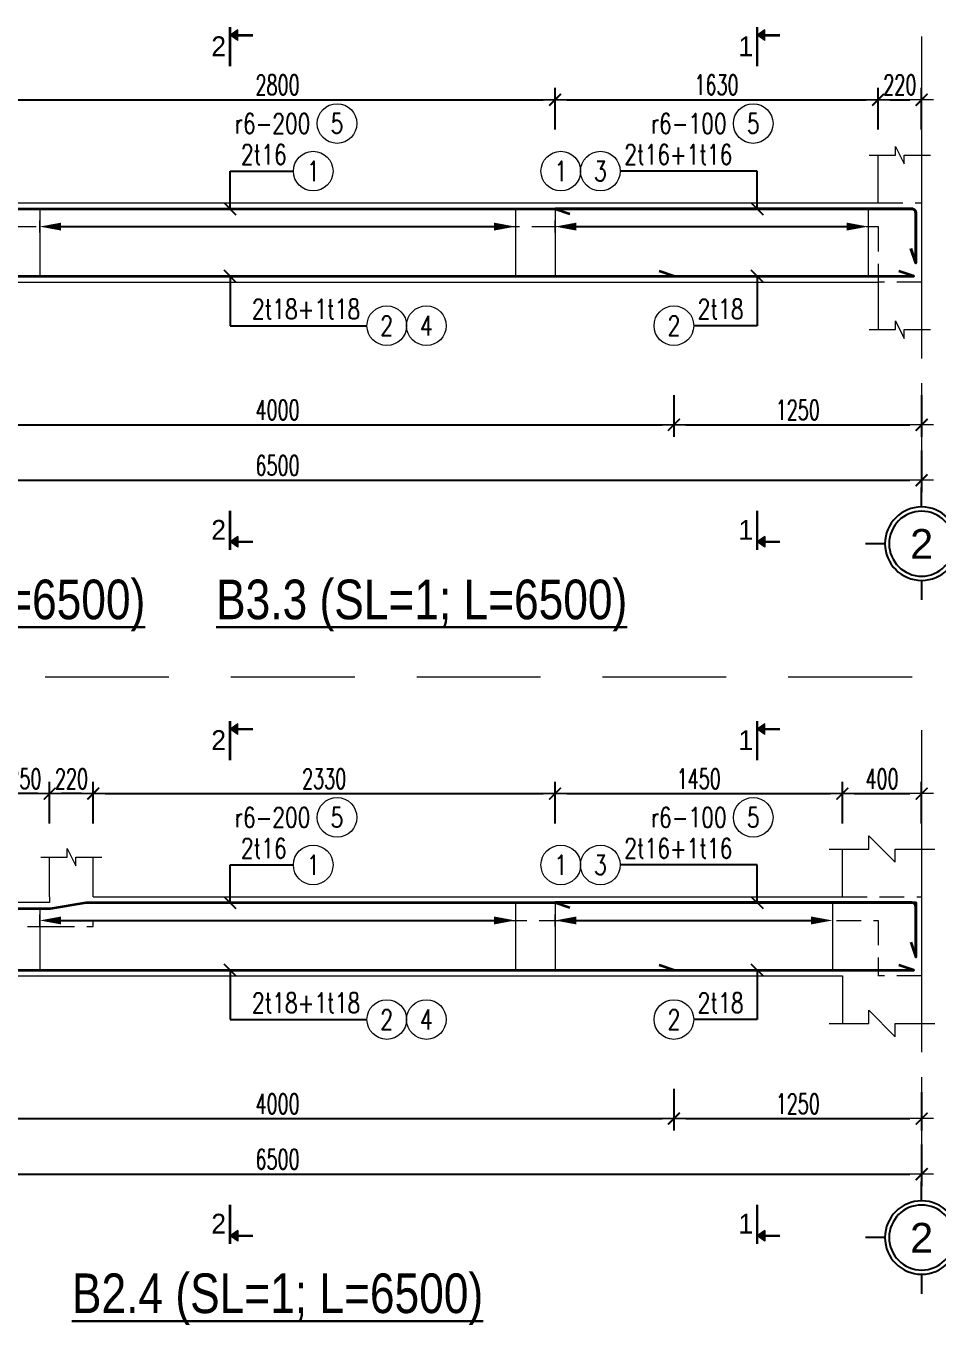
# Model space of a CAD drawing. Header units: millimetres. Extents: x -529861 to -223882, y -171969 to 61504.
# Drawn here: x -469129 to -464527, y -96545 to -89990 of the extents above; entities that cross this region are included whole.
import ezdxf
from ezdxf.enums import TextEntityAlignment as Align

# ---------------------------------------------------------------- set-up
doc = ezdxf.new("R2010")
doc.units = ezdxf.units.MM
doc.header["$LTSCALE"] = 5000
doc.linetypes.add('CENTER', pattern=[2, 1.25, -0.25, 0.25, -0.25])
doc.linetypes.add('HIDDEN', pattern=[0.375, 0.25, -0.125])
doc.layers.get('Defpoints').update_dxf_attribs({"color": 143})
for name, color, linetype, lineweight in [('dim', 8, 'Continuous', 18), ('kata_dim', 8, 'Continuous', 15), ('kata_grid', 8, 'CENTER', 5), ('kata_net khuat', 9, 'HIDDEN', 5), ('kata_net manh', 8, 'Continuous', 5), ('kata_net thay', 4, 'Continuous', 20), ('kata_text', 7, 'Continuous', 30), ('kata_thep chu', 1, 'Continuous', 35), ('kata_thep dai', 220, 'Continuous', 20)]:
    doc.layers.add(name, color=color, linetype=linetype, lineweight=lineweight)
doc.layers.add('text', color=255, linetype='Continuous')
doc.styles.add('AVANH', font='')
doc.styles.add('General text 1', font='')
doc.styles.add('kata_text', font='arial.ttf', dxfattribs={"width": 0.8})
doc.styles.add('vnsimpli', font='vnsimli.shx', dxfattribs={"width": 0.65})
doc.styles.get('AVANH').set_extended_font_data('.VnArialH')
doc.styles.get('General text 1').set_extended_font_data('.VnAvantH')
doc.dimstyles.new('kata_dim_40', dxfattribs={"dimscale": 40, "dimtxt": 2.5, "dimasz": 1.5, "dimexe": 1.5, "dimexo": 2.5, "dimtad": 1, "dimdec": 0, "dimzin": 0, "dimdsep": 46, "dimtxsty": 'vnsimpli', "dimblk": 'kata_block_ArchTick', "dimcen": 0.09, "dimdle": 1.2, "dimclrd": 8, "dimclre": 8, "dimclrt": 3, "dimadec": 0, "dimazin": 0, "dimtfac": 1, "dimtdec": 0, "dimtix": 1, "dimtofl": 0, "dimtmove": 0, "dimatfit": 3, "dimfxl": 3.75, "dimfxlon": 1, "dimtolj": 1, "dimtzin": 0, "dimarcsym": 0})
doc.dimstyles.new('kata_rai_thep', dxfattribs={"dimtxt": 2, "dimasz": 1, "dimexe": 0, "dimexo": 0, "dimtad": 1, "dimdec": 0, "dimzin": 12, "dimdsep": 46, "dimtxsty": 'kata_text', "dimblk": 'kata_block_RUNTIC', "dimcen": 0, "dimse1": 1, "dimse2": 1, "dimclrd": 6, "dimclre": 6, "dimclrt": 7, "dimadec": 0, "dimazin": 3, "dimtfac": 1, "dimtdec": 0, "dimtmove": 2, "dimatfit": 3, "dimldrblk": 'kata_block_LEADERTIC', "dimfxl": 1, "dimtolj": 1, "dimtzin": 0, "dimlwd": -1, "dimlwe": -1, "dimarcsym": 0})

# ---------------------------------------------------------------- blocks, each defined once
blk = doc.blocks.new('kata_block_TD')
at = {"color": 6, "linetype": 'ByBlock', "lineweight": -2, "style": 'kata_text', "width": 0.8}
blk.add_attdef('SECTDET2', text='', height=5, dxfattribs=at).set_placement((0, 7.97), align=Align.CENTER)
at = {"color": 0, "linetype": 'ByBlock', "lineweight": -2, "style": 'kata_text', "width": 0.8}
blk.add_attdef('SECTDET1', text='', height=5, dxfattribs=at).set_placement((0, 1.47), align=Align.CENTER)
blk = doc.blocks.new('kata_block_ArchTick')
at = {"color": 8}
blk.add_line((1, 0), (-1, 0), dxfattribs=at)
at = {"color": 8, "const_width": 0.15}
blk.add_lwpolyline([(-0.5, -0.5), (0.5, 0.5)], dxfattribs=at)
blk = doc.blocks.new('*D115')
at = {"layer": 'Defpoints', "color": 0, "linetype": 'ByBlock', "ltscale": 1500, "transparency": 16777216}
for p in [(-464609.5, -90362.8), (-464829.5, -90882.8), (-464609.5, -90882.8)]:
    blk.add_point(p, dxfattribs=at)
at = {"layer": 'kata_dim', "color": 8, "linetype": 'ByBlock', "lineweight": -2, "ltscale": 1500, "transparency": 16777216}
for p, q in [((-464829.5, -90512.8), (-464829.5, -90302.8)), ((-464609.5, -90512.8), (-464609.5, -90302.8)), ((-464769.5, -90362.8), (-464669.5, -90362.8))]:
    blk.add_line(p, q, dxfattribs=at)
at = {"layer": 'kata_dim', "color": 8, "linetype": 'ByBlock', "lineweight": -2, "ltscale": 1500, "transparency": 16777216, "xscale": 60, "yscale": 60, "zscale": 60, "rotation": 180}
blk.add_blockref('kata_block_ArchTick', (-464829.5, -90362.8), dxfattribs=at)
at = {"layer": 'kata_dim', "color": 8, "linetype": 'ByBlock', "lineweight": -2, "ltscale": 1500, "transparency": 16777216, "xscale": 60, "yscale": 60, "zscale": 60}
blk.add_blockref('kata_block_ArchTick', (-464609.5, -90362.8), dxfattribs=at)
at = {"layer": 'kata_dim', "color": 3, "linetype": 'ByBlock', "ltscale": 1500, "transparency": 16777216, "insert": (-464719.5, -90287.8), "char_height": 100, "attachment_point": 5, "style": 'vnsimpli'}
blk.add_mtext('\\A1;220', dxfattribs=at)
blk = doc.blocks.new('*D117')
at = {"layer": 'Defpoints', "color": 0, "linetype": 'ByBlock', "ltscale": 1500, "transparency": 16777216}
for p in [(-466459.5, -90362.8), (-469259.5, -90882.8), (-466459.5, -90882.8)]:
    blk.add_point(p, dxfattribs=at)
at = {"layer": 'kata_dim', "color": 8, "linetype": 'ByBlock', "lineweight": -2, "ltscale": 1500, "transparency": 16777216}
for p, q in [((-469259.5, -90512.8), (-469259.5, -90302.8)), ((-466459.5, -90512.8), (-466459.5, -90302.8)), ((-469199.5, -90362.8), (-466519.5, -90362.8))]:
    blk.add_line(p, q, dxfattribs=at)
at = {"layer": 'kata_dim', "color": 8, "linetype": 'ByBlock', "lineweight": -2, "ltscale": 1500, "transparency": 16777216, "xscale": 60, "yscale": 60, "zscale": 60, "rotation": 180}
blk.add_blockref('kata_block_ArchTick', (-469259.5, -90362.8), dxfattribs=at)
at = {"layer": 'kata_dim', "color": 8, "linetype": 'ByBlock', "lineweight": -2, "ltscale": 1500, "transparency": 16777216, "xscale": 60, "yscale": 60, "zscale": 60}
blk.add_blockref('kata_block_ArchTick', (-466459.5, -90362.8), dxfattribs=at)
at = {"layer": 'kata_dim', "color": 3, "linetype": 'ByBlock', "ltscale": 1500, "transparency": 16777216, "insert": (-467859.5, -90287.8), "char_height": 100, "attachment_point": 5, "style": 'vnsimpli'}
blk.add_mtext('\\A1;2800', dxfattribs=at)
blk = doc.blocks.new('*D118')
at = {"layer": 'Defpoints', "color": 0, "linetype": 'ByBlock', "ltscale": 1500, "transparency": 16777216}
for p in [(-464829.5, -90362.8), (-466459.5, -90882.8), (-464829.5, -90882.8)]:
    blk.add_point(p, dxfattribs=at)
at = {"layer": 'kata_dim', "color": 8, "linetype": 'ByBlock', "lineweight": -2, "ltscale": 1500, "transparency": 16777216}
for p, q in [((-466459.5, -90512.8), (-466459.5, -90302.8)), ((-464829.5, -90512.8), (-464829.5, -90302.8)), ((-466399.5, -90362.8), (-464889.5, -90362.8))]:
    blk.add_line(p, q, dxfattribs=at)
at = {"layer": 'kata_dim', "color": 8, "linetype": 'ByBlock', "lineweight": -2, "ltscale": 1500, "transparency": 16777216, "xscale": 60, "yscale": 60, "zscale": 60, "rotation": 180}
blk.add_blockref('kata_block_ArchTick', (-466459.5, -90362.8), dxfattribs=at)
at = {"layer": 'kata_dim', "color": 8, "linetype": 'ByBlock', "lineweight": -2, "ltscale": 1500, "transparency": 16777216, "xscale": 60, "yscale": 60, "zscale": 60}
blk.add_blockref('kata_block_ArchTick', (-464829.5, -90362.8), dxfattribs=at)
at = {"layer": 'kata_dim', "color": 3, "linetype": 'ByBlock', "ltscale": 1500, "transparency": 16777216, "insert": (-465644.5, -90287.8), "char_height": 100, "attachment_point": 5, "style": 'vnsimpli'}
blk.add_mtext('\\A1;1630', dxfattribs=at)
blk = doc.blocks.new('*D120')
at = {"layer": 'Defpoints', "color": 0, "linetype": 'ByBlock', "ltscale": 1500, "transparency": 16777216}
for p in [(-471109.5, -91282.8), (-464609.5, -91282.8), (-464609.5, -92282.8)]:
    blk.add_point(p, dxfattribs=at)
at = {"layer": 'kata_dim', "color": 8, "linetype": 'ByBlock', "lineweight": -2, "ltscale": 1500, "transparency": 16777216}
for p, q in [((-471109.5, -92132.8), (-471109.5, -92342.8)), ((-464609.5, -92132.8), (-464609.5, -92342.8)), ((-471049.5, -92282.8), (-464669.5, -92282.8))]:
    blk.add_line(p, q, dxfattribs=at)
at = {"layer": 'kata_dim', "color": 8, "linetype": 'ByBlock', "lineweight": -2, "ltscale": 1500, "transparency": 16777216, "xscale": 60, "yscale": 60, "zscale": 60, "rotation": 180}
blk.add_blockref('kata_block_ArchTick', (-471109.5, -92282.8), dxfattribs=at)
at = {"layer": 'kata_dim', "color": 8, "linetype": 'ByBlock', "lineweight": -2, "ltscale": 1500, "transparency": 16777216, "xscale": 60, "yscale": 60, "zscale": 60}
blk.add_blockref('kata_block_ArchTick', (-464609.5, -92282.8), dxfattribs=at)
at = {"layer": 'kata_dim', "color": 3, "linetype": 'ByBlock', "ltscale": 1500, "transparency": 16777216, "insert": (-467859.5, -92207.8), "char_height": 100, "attachment_point": 5, "style": 'vnsimpli'}
blk.add_mtext('\\A1;6500', dxfattribs=at)
blk = doc.blocks.new('*D122')
at = {"layer": 'Defpoints', "color": 0, "linetype": 'ByBlock', "ltscale": 1500, "transparency": 16777216}
for p in [(-469859.5, -91282.8), (-465859.5, -91282.8), (-465859.5, -92002.8)]:
    blk.add_point(p, dxfattribs=at)
at = {"layer": 'kata_dim', "color": 8, "linetype": 'ByBlock', "lineweight": -2, "ltscale": 1500, "transparency": 16777216}
for p, q in [((-469859.5, -91852.8), (-469859.5, -92062.8)), ((-465859.5, -91852.8), (-465859.5, -92062.8)), ((-469799.5, -92002.8), (-465919.5, -92002.8))]:
    blk.add_line(p, q, dxfattribs=at)
at = {"layer": 'kata_dim', "color": 8, "linetype": 'ByBlock', "lineweight": -2, "ltscale": 1500, "transparency": 16777216, "xscale": 60, "yscale": 60, "zscale": 60, "rotation": 180}
blk.add_blockref('kata_block_ArchTick', (-469859.5, -92002.8), dxfattribs=at)
at = {"layer": 'kata_dim', "color": 8, "linetype": 'ByBlock', "lineweight": -2, "ltscale": 1500, "transparency": 16777216, "xscale": 60, "yscale": 60, "zscale": 60}
blk.add_blockref('kata_block_ArchTick', (-465859.5, -92002.8), dxfattribs=at)
at = {"layer": 'kata_dim', "color": 3, "linetype": 'ByBlock', "ltscale": 1500, "transparency": 16777216, "insert": (-467859.5, -91927.8), "char_height": 100, "attachment_point": 5, "style": 'vnsimpli'}
blk.add_mtext('\\A1;4000', dxfattribs=at)
blk = doc.blocks.new('*D123')
at = {"layer": 'Defpoints', "color": 0, "linetype": 'ByBlock', "ltscale": 1500, "transparency": 16777216}
for p in [(-465859.5, -91282.8), (-464609.5, -91673), (-464609.5, -92002.8)]:
    blk.add_point(p, dxfattribs=at)
at = {"layer": 'kata_dim', "color": 8, "linetype": 'ByBlock', "lineweight": -2, "ltscale": 1500, "transparency": 16777216}
for p, q in [((-465859.5, -91852.8), (-465859.5, -92062.8)), ((-464609.5, -91852.8), (-464609.5, -92062.8)), ((-465799.5, -92002.8), (-464669.5, -92002.8))]:
    blk.add_line(p, q, dxfattribs=at)
at = {"layer": 'kata_dim', "color": 8, "linetype": 'ByBlock', "lineweight": -2, "ltscale": 1500, "transparency": 16777216, "xscale": 60, "yscale": 60, "zscale": 60, "rotation": 180}
blk.add_blockref('kata_block_ArchTick', (-465859.5, -92002.8), dxfattribs=at)
at = {"layer": 'kata_dim', "color": 8, "linetype": 'ByBlock', "lineweight": -2, "ltscale": 1500, "transparency": 16777216, "xscale": 60, "yscale": 60, "zscale": 60}
blk.add_blockref('kata_block_ArchTick', (-464609.5, -92002.8), dxfattribs=at)
at = {"layer": 'kata_dim', "color": 3, "linetype": 'ByBlock', "ltscale": 1500, "transparency": 16777216, "insert": (-465234.5, -91927.8), "char_height": 100, "attachment_point": 5, "style": 'vnsimpli'}
blk.add_mtext('\\A1;1250', dxfattribs=at)
blk = doc.blocks.new('kata_block_GRID')
at = {"layer": 'dim', "color": 250, "linetype": 'Continuous', "lineweight": -3}
for p, q in [((0, 4.62), (0, 7.08)), ((-4.63, 0), (-7.09, 0)), ((4.63, 0), (7.09, 0)), ((0, -4.63), (0, -7.09))]:
    blk.add_line(p, q, dxfattribs=at)
at = {"layer": 'dim', "color": 250, "linetype": 'Continuous', "lineweight": -3, "extrusion": (0, 0, -1)}
blk.add_ellipse((0, 0), major_axis=(-4.63, 0), ratio=1, start_param=3.141414, end_param=9.424599, dxfattribs=at)
at = {"layer": 'dim', "color": 9, "linetype": 'Continuous', "lineweight": -3, "extrusion": (0, 0, -1)}
blk.add_ellipse((0, 0), major_axis=(-4.1, 0), ratio=1, start_param=3.140844, end_param=9.424029, dxfattribs=at)
at = {"layer": 'text', "color": 33, "style": 'AVANH'}
blk.add_attdef('GRID', text='', height=3.75, dxfattribs=at).set_placement((0, 0), align=Align.MIDDLE)
blk = doc.blocks.new('kata_block_RUNTIC')
at = {"layer": 'kata_dim', "color": 6}
blk.add_line((0, 0.75), (0, -0.75), dxfattribs=at)
blk.add_lwpolyline([(0, 0, 0, 1, 0), (-2.7, 0, 1, 1, 0)], format="xyseb", dxfattribs=at)
blk = doc.blocks.new('*D125')
at = {"layer": 'Defpoints', "color": 6, "linetype": 'ByBlock', "ltscale": 1500, "transparency": 16777216}
blk.add_line((-469019.5, -91002.8), (-466699.5, -91002.8), dxfattribs=at)
at = {"layer": 'Defpoints', "color": 0, "linetype": 'ByBlock', "ltscale": 1500, "transparency": 16777216}
for p in [(-469059.5, -91002.8), (-466659.5, -91002.8), (-466659.5, -91002.8)]:
    blk.add_point(p, dxfattribs=at)
at = {"layer": 'Defpoints', "color": 6, "linetype": 'ByBlock', "ltscale": 1500, "transparency": 16777216, "xscale": 40, "yscale": 40, "zscale": 40, "rotation": 180}
blk.add_blockref('kata_block_RUNTIC', (-469059.5, -91002.8), dxfattribs=at)
at = {"layer": 'Defpoints', "color": 6, "linetype": 'ByBlock', "ltscale": 1500, "transparency": 16777216, "xscale": 40, "yscale": 40, "zscale": 40}
blk.add_blockref('kata_block_RUNTIC', (-466659.5, -91002.8), dxfattribs=at)
blk = doc.blocks.new('kata_block_LEADERTIC')
at = {"layer": 'kata_dim', "color": 6}
blk.add_lwpolyline([(0, 0, 0, 1, 0), (-2.7, 0, 1, 1, 0)], format="xyseb", dxfattribs=at)
blk = doc.blocks.new('*D126')
at = {"layer": 'Defpoints', "color": 6, "linetype": 'ByBlock', "ltscale": 1500, "transparency": 16777216}
blk.add_line((-466419.5, -91002.8), (-464919.5, -91002.8), dxfattribs=at)
at = {"layer": 'Defpoints', "color": 0, "linetype": 'ByBlock', "ltscale": 1500, "transparency": 16777216}
for p in [(-466459.5, -91002.8), (-464879.5, -91002.8), (-464879.5, -91002.8)]:
    blk.add_point(p, dxfattribs=at)
at = {"layer": 'Defpoints', "color": 6, "linetype": 'ByBlock', "ltscale": 1500, "transparency": 16777216, "xscale": 40, "yscale": 40, "zscale": 40, "rotation": 180}
blk.add_blockref('kata_block_RUNTIC', (-466459.5, -91002.8), dxfattribs=at)
at = {"layer": 'Defpoints', "color": 6, "linetype": 'ByBlock', "ltscale": 1500, "transparency": 16777216, "xscale": 40, "yscale": 40, "zscale": 40}
blk.add_blockref('kata_block_RUNTIC', (-464879.5, -91002.8), dxfattribs=at)
blk = doc.blocks.new('*U54')
blk.add_circle((2.5, 0), 2.5)
at = {"layer": 'kata_text', "color": 3, "style": 'vnsimpli', "width": 0.75}
blk.add_attdef('DK2', text='', height=2.5, dxfattribs=at).set_placement((-0.85, 0.85), align=Align.RIGHT)
at = {"layer": 'kata_text', "color": 7, "style": 'vnsimpli', "width": 0.75}
blk.add_attdef('SH3', text='', height=2.5, dxfattribs=at).set_placement((2.5, 0), align=Align.MIDDLE)
blk = doc.blocks.new('*U84')
for centre in [(2.5, 0), (7.5, 0)]:
    blk.add_circle(centre, 2.5)
at = {"layer": 'kata_text', "color": 3, "style": 'vnsimpli', "width": 0.75}
blk.add_attdef('DK2', text='', height=2.5, dxfattribs=at).set_placement((-0.85, 0.85), align=Align.RIGHT)
at = {"layer": 'kata_text', "color": 7, "style": 'vnsimpli', "width": 0.75}
for tag, p in [('SH3', (2.5, 0)), ('SH4', (7.5, 0))]:
    blk.add_attdef(tag, text='', height=2.5, dxfattribs=at).set_placement(p, align=Align.MIDDLE)
blk = doc.blocks.new('*U87')
blk.add_circle((2.5, 0), 2.5)
at = {"layer": 'kata_text', "color": 3, "style": 'vnsimpli', "width": 0.75}
blk.add_attdef('DKKC2', text='', height=2.5, dxfattribs=at).set_placement((-0.85, -1.25), align=Align.RIGHT)
at = {"layer": 'kata_text', "color": 7, "style": 'vnsimpli', "width": 0.75}
blk.add_attdef('SH3', text='', height=2.5, dxfattribs=at).set_placement((2.5, 0), align=Align.MIDDLE)
blk = doc.blocks.new('kata_block_SECBAL')
blk.add_hatch(color=2).paths.add_polyline_path([(0.99, 3.81), (0, 3.13), (0.99, 2.46)])
at = {"color": 2}
for p, q in [((0.99, 3.81), (0, 3.13)), ((0.99, 2.46), (0.99, 3.81)), ((0.99, 2.46), (0, 3.13))]:
    blk.add_line(p, q, dxfattribs=at)
at = {"color": 2, "const_width": 0.3}
for points in [[(0, -0.8), (0, 4.16)], [(0.99, 3.13), (2.89, 3.13)]]:
    blk.add_lwpolyline(points, dxfattribs=at)
at = {"color": 2, "linetype": 'ByBlock', "lineweight": -2, "style": 'General text 1'}
blk.add_attdef('DETAIL', text='', height=2.5, dxfattribs=at).set_placement((-0.5, 1.75), align=Align.MIDDLE_RIGHT)
blk = doc.blocks.new('*U88')
blk.add_hatch(color=2).paths.add_polyline_path([(0.99, -0.45), (0, 0.22), (0.99, 0.9)])
at = {"color": 2}
for p, q in [((0.99, 0.9), (0, 0.22)), ((0.99, -0.45), (0, 0.22)), ((0.99, 0.9), (0.99, -0.45))]:
    blk.add_line(p, q, dxfattribs=at)
at = {"color": 2, "const_width": 0.3}
for points in [[(0, 4.16), (0, -0.8)], [(0.99, 0.22), (2.89, 0.22)]]:
    blk.add_lwpolyline(points, dxfattribs=at)
at = {"color": 2, "linetype": 'ByBlock', "lineweight": -2, "style": 'General text 1'}
blk.add_attdef('DETAIL', text='', height=2.5, dxfattribs=at).set_placement((-0.5, 1.75), align=Align.MIDDLE_RIGHT)
blk = doc.blocks.new('*U66')
for centre in [(-7.5, 0), (-2.5, 0)]:
    blk.add_circle(centre, 2.5)
at = {"layer": 'kata_text', "color": 3, "style": 'vnsimpli', "width": 0.75}
blk.add_attdef('DK1', (0.5, 0.85), '', height=2.5, dxfattribs=at)
at = {"layer": 'kata_text', "color": 7, "style": 'vnsimpli', "width": 0.75}
for tag, p in [('SH1', (-7.5, 0)), ('SH2', (-2.5, 0))]:
    blk.add_attdef(tag, text='', height=2.5, dxfattribs=at).set_placement(p, align=Align.MIDDLE)
blk = doc.blocks.new('*U68')
blk.add_circle((-2.5, 0), 2.5)
at = {"layer": 'kata_text', "color": 3, "style": 'vnsimpli', "width": 0.75}
blk.add_attdef('DK1', (0.5, 0.85), '', height=2.5, dxfattribs=at)
at = {"layer": 'kata_text', "color": 7, "style": 'vnsimpli', "width": 0.75}
blk.add_attdef('SH2', text='', height=2.5, dxfattribs=at).set_placement((-2.5, 0), align=Align.MIDDLE)
blk = doc.blocks.new('*D132')
at = {"layer": 'Defpoints', "color": 0, "linetype": 'ByBlock', "ltscale": 1500, "transparency": 16777216}
for p in [(-464609.5, -93863.9), (-465009.5, -94383.9), (-464609.5, -94383.9)]:
    blk.add_point(p, dxfattribs=at)
at = {"layer": 'kata_dim', "color": 8, "linetype": 'ByBlock', "lineweight": -2, "ltscale": 1500, "transparency": 16777216}
for p, q in [((-465009.5, -94013.9), (-465009.5, -93803.9)), ((-464949.5, -93863.9), (-464669.5, -93863.9)), ((-464609.5, -94013.9), (-464609.5, -93803.9))]:
    blk.add_line(p, q, dxfattribs=at)
at = {"layer": 'kata_dim', "color": 8, "linetype": 'ByBlock', "lineweight": -2, "ltscale": 1500, "transparency": 16777216, "xscale": 60, "yscale": 60, "zscale": 60, "rotation": 180}
blk.add_blockref('kata_block_ArchTick', (-465009.5, -93863.9), dxfattribs=at)
at = {"layer": 'kata_dim', "color": 8, "linetype": 'ByBlock', "lineweight": -2, "ltscale": 1500, "transparency": 16777216, "xscale": 60, "yscale": 60, "zscale": 60}
blk.add_blockref('kata_block_ArchTick', (-464609.5, -93863.9), dxfattribs=at)
at = {"layer": 'kata_dim', "color": 3, "linetype": 'ByBlock', "ltscale": 1500, "transparency": 16777216, "insert": (-464809.5, -93788.9), "char_height": 100, "attachment_point": 5, "style": 'vnsimpli'}
blk.add_mtext('\\A1;400', dxfattribs=at)
blk = doc.blocks.new('*D138')
at = {"layer": 'Defpoints', "color": 0, "linetype": 'ByBlock', "ltscale": 1500, "transparency": 16777216}
for p in [(-466459.5, -93863.9), (-468789.5, -94184.7), (-466459.5, -94383.9)]:
    blk.add_point(p, dxfattribs=at)
at = {"layer": 'kata_dim', "color": 8, "linetype": 'ByBlock', "lineweight": -2, "ltscale": 1500, "transparency": 16777216}
for p, q in [((-468789.5, -94013.9), (-468789.5, -93803.9)), ((-468729.5, -93863.9), (-466519.5, -93863.9)), ((-466459.5, -94013.9), (-466459.5, -93803.9))]:
    blk.add_line(p, q, dxfattribs=at)
at = {"layer": 'kata_dim', "color": 8, "linetype": 'ByBlock', "lineweight": -2, "ltscale": 1500, "transparency": 16777216, "xscale": 60, "yscale": 60, "zscale": 60, "rotation": 180}
blk.add_blockref('kata_block_ArchTick', (-468789.5, -93863.9), dxfattribs=at)
at = {"layer": 'kata_dim', "color": 8, "linetype": 'ByBlock', "lineweight": -2, "ltscale": 1500, "transparency": 16777216, "xscale": 60, "yscale": 60, "zscale": 60}
blk.add_blockref('kata_block_ArchTick', (-466459.5, -93863.9), dxfattribs=at)
at = {"layer": 'kata_dim', "color": 3, "linetype": 'ByBlock', "ltscale": 1500, "transparency": 16777216, "insert": (-467624.5, -93788.9), "char_height": 100, "attachment_point": 5, "style": 'vnsimpli'}
blk.add_mtext('\\A1;2330', dxfattribs=at)
blk = doc.blocks.new('*D139')
at = {"layer": 'Defpoints', "color": 0, "linetype": 'ByBlock', "ltscale": 1500, "transparency": 16777216}
for p in [(-465009.5, -93863.9), (-466459.5, -94383.9), (-465009.5, -94383.9)]:
    blk.add_point(p, dxfattribs=at)
at = {"layer": 'kata_dim', "color": 8, "linetype": 'ByBlock', "lineweight": -2, "ltscale": 1500, "transparency": 16777216}
for p, q in [((-466459.5, -94013.9), (-466459.5, -93803.9)), ((-466399.5, -93863.9), (-465069.5, -93863.9)), ((-465009.5, -94013.9), (-465009.5, -93803.9))]:
    blk.add_line(p, q, dxfattribs=at)
at = {"layer": 'kata_dim', "color": 8, "linetype": 'ByBlock', "lineweight": -2, "ltscale": 1500, "transparency": 16777216, "xscale": 60, "yscale": 60, "zscale": 60, "rotation": 180}
blk.add_blockref('kata_block_ArchTick', (-466459.5, -93863.9), dxfattribs=at)
at = {"layer": 'kata_dim', "color": 8, "linetype": 'ByBlock', "lineweight": -2, "ltscale": 1500, "transparency": 16777216, "xscale": 60, "yscale": 60, "zscale": 60}
blk.add_blockref('kata_block_ArchTick', (-465009.5, -93863.9), dxfattribs=at)
at = {"layer": 'kata_dim', "color": 3, "linetype": 'ByBlock', "ltscale": 1500, "transparency": 16777216, "insert": (-465734.5, -93788.9), "char_height": 100, "attachment_point": 5, "style": 'vnsimpli'}
blk.add_mtext('\\A1;1450', dxfattribs=at)
blk = doc.blocks.new('*D135')
at = {"layer": 'Defpoints', "color": 0, "linetype": 'ByBlock', "ltscale": 1500, "transparency": 16777216}
for p in [(-464548.2, -94383.9), (-464548.2, -94783.9), (-464245.3, -94783.9)]:
    blk.add_point(p, dxfattribs=at)
at = {"layer": 'kata_dim', "color": 8, "linetype": 'ByBlock', "lineweight": -2, "ltscale": 1500, "transparency": 16777216}
for p, q in [((-464395.3, -94383.9), (-464185.3, -94383.9)), ((-464245.3, -94443.9), (-464245.3, -94723.9)), ((-464395.3, -94783.9), (-464185.3, -94783.9))]:
    blk.add_line(p, q, dxfattribs=at)
at = {"layer": 'kata_dim', "color": 8, "linetype": 'ByBlock', "lineweight": -2, "ltscale": 1500, "transparency": 16777216, "xscale": 60, "yscale": 60, "zscale": 60}
for p, rotation in [((-464245.3, -94383.9), 90), ((-464245.3, -94783.9), 270)]:
    blk.add_blockref('kata_block_ArchTick', p, dxfattribs=dict(at, rotation=rotation))
at = {"layer": 'kata_dim', "color": 3, "linetype": 'ByBlock', "ltscale": 1500, "transparency": 16777216, "insert": (-464320.3, -94583.9), "char_height": 100, "attachment_point": 5, "rotation": 90, "style": 'vnsimpli'}
blk.add_mtext('\\A1;400', dxfattribs=at)
blk = doc.blocks.new('*D136')
at = {"layer": 'Defpoints', "color": 0, "linetype": 'ByBlock', "ltscale": 1500, "transparency": 16777216}
for p in [(-471109.5, -94783.9), (-464609.5, -94783.9), (-464609.5, -95783.9)]:
    blk.add_point(p, dxfattribs=at)
at = {"layer": 'kata_dim', "color": 8, "linetype": 'ByBlock', "lineweight": -2, "ltscale": 1500, "transparency": 16777216}
for p, q in [((-471109.5, -95633.9), (-471109.5, -95843.9)), ((-464609.5, -95633.9), (-464609.5, -95843.9)), ((-471049.5, -95783.9), (-464669.5, -95783.9))]:
    blk.add_line(p, q, dxfattribs=at)
at = {"layer": 'kata_dim', "color": 8, "linetype": 'ByBlock', "lineweight": -2, "ltscale": 1500, "transparency": 16777216, "xscale": 60, "yscale": 60, "zscale": 60, "rotation": 180}
blk.add_blockref('kata_block_ArchTick', (-471109.5, -95783.9), dxfattribs=at)
at = {"layer": 'kata_dim', "color": 8, "linetype": 'ByBlock', "lineweight": -2, "ltscale": 1500, "transparency": 16777216, "xscale": 60, "yscale": 60, "zscale": 60}
blk.add_blockref('kata_block_ArchTick', (-464609.5, -95783.9), dxfattribs=at)
at = {"layer": 'kata_dim', "color": 3, "linetype": 'ByBlock', "ltscale": 1500, "transparency": 16777216, "insert": (-467859.5, -95708.9), "char_height": 100, "attachment_point": 5, "style": 'vnsimpli'}
blk.add_mtext('\\A1;6500', dxfattribs=at)
blk = doc.blocks.new('*D142')
at = {"layer": 'Defpoints', "color": 0, "linetype": 'ByBlock', "ltscale": 1500, "transparency": 16777216}
for p in [(-469859.5, -94783.9), (-465859.5, -94783.9), (-465859.5, -95503.9)]:
    blk.add_point(p, dxfattribs=at)
at = {"layer": 'kata_dim', "color": 8, "linetype": 'ByBlock', "lineweight": -2, "ltscale": 1500, "transparency": 16777216}
for p, q in [((-469859.5, -95353.9), (-469859.5, -95563.9)), ((-465859.5, -95353.9), (-465859.5, -95563.9)), ((-469799.5, -95503.9), (-465919.5, -95503.9))]:
    blk.add_line(p, q, dxfattribs=at)
at = {"layer": 'kata_dim', "color": 8, "linetype": 'ByBlock', "lineweight": -2, "ltscale": 1500, "transparency": 16777216, "xscale": 60, "yscale": 60, "zscale": 60, "rotation": 180}
blk.add_blockref('kata_block_ArchTick', (-469859.5, -95503.9), dxfattribs=at)
at = {"layer": 'kata_dim', "color": 8, "linetype": 'ByBlock', "lineweight": -2, "ltscale": 1500, "transparency": 16777216, "xscale": 60, "yscale": 60, "zscale": 60}
blk.add_blockref('kata_block_ArchTick', (-465859.5, -95503.9), dxfattribs=at)
at = {"layer": 'kata_dim', "color": 3, "linetype": 'ByBlock', "ltscale": 1500, "transparency": 16777216, "insert": (-467859.5, -95428.9), "char_height": 100, "attachment_point": 5, "style": 'vnsimpli'}
blk.add_mtext('\\A1;4000', dxfattribs=at)
blk = doc.blocks.new('*D143')
at = {"layer": 'Defpoints', "color": 0, "linetype": 'ByBlock', "ltscale": 1500, "transparency": 16777216}
for p in [(-465859.5, -94783.9), (-464609.5, -95269.6), (-464609.5, -95503.9)]:
    blk.add_point(p, dxfattribs=at)
at = {"layer": 'kata_dim', "color": 8, "linetype": 'ByBlock', "lineweight": -2, "ltscale": 1500, "transparency": 16777216}
for p, q in [((-465859.5, -95353.9), (-465859.5, -95563.9)), ((-464609.5, -95369.6), (-464609.5, -95563.9)), ((-465799.5, -95503.9), (-464669.5, -95503.9))]:
    blk.add_line(p, q, dxfattribs=at)
at = {"layer": 'kata_dim', "color": 8, "linetype": 'ByBlock', "lineweight": -2, "ltscale": 1500, "transparency": 16777216, "xscale": 60, "yscale": 60, "zscale": 60, "rotation": 180}
blk.add_blockref('kata_block_ArchTick', (-465859.5, -95503.9), dxfattribs=at)
at = {"layer": 'kata_dim', "color": 8, "linetype": 'ByBlock', "lineweight": -2, "ltscale": 1500, "transparency": 16777216, "xscale": 60, "yscale": 60, "zscale": 60}
blk.add_blockref('kata_block_ArchTick', (-464609.5, -95503.9), dxfattribs=at)
at = {"layer": 'kata_dim', "color": 3, "linetype": 'ByBlock', "ltscale": 1500, "transparency": 16777216, "insert": (-465234.5, -95428.9), "char_height": 100, "attachment_point": 5, "style": 'vnsimpli'}
blk.add_mtext('\\A1;1250', dxfattribs=at)
blk = doc.blocks.new('*D144')
at = {"layer": 'Defpoints', "color": 6, "linetype": 'ByBlock', "ltscale": 1500, "transparency": 16777216}
blk.add_line((-469019.5, -94503.9), (-466699.5, -94503.9), dxfattribs=at)
at = {"layer": 'Defpoints', "color": 0, "linetype": 'ByBlock', "ltscale": 1500, "transparency": 16777216}
for p in [(-469059.5, -94503.9), (-466659.5, -94503.9), (-466659.5, -94503.9)]:
    blk.add_point(p, dxfattribs=at)
at = {"layer": 'Defpoints', "color": 6, "linetype": 'ByBlock', "ltscale": 1500, "transparency": 16777216, "xscale": 40, "yscale": 40, "zscale": 40, "rotation": 180}
blk.add_blockref('kata_block_RUNTIC', (-469059.5, -94503.9), dxfattribs=at)
at = {"layer": 'Defpoints', "color": 6, "linetype": 'ByBlock', "ltscale": 1500, "transparency": 16777216, "xscale": 40, "yscale": 40, "zscale": 40}
blk.add_blockref('kata_block_RUNTIC', (-466659.5, -94503.9), dxfattribs=at)
blk = doc.blocks.new('*D145')
at = {"layer": 'Defpoints', "color": 6, "linetype": 'ByBlock', "ltscale": 1500, "transparency": 16777216}
blk.add_line((-466419.5, -94503.9), (-465099.5, -94503.9), dxfattribs=at)
at = {"layer": 'Defpoints', "color": 0, "linetype": 'ByBlock', "ltscale": 1500, "transparency": 16777216}
for p in [(-466459.5, -94503.9), (-465059.5, -94503.9), (-465059.5, -94503.9)]:
    blk.add_point(p, dxfattribs=at)
at = {"layer": 'Defpoints', "color": 6, "linetype": 'ByBlock', "ltscale": 1500, "transparency": 16777216, "xscale": 40, "yscale": 40, "zscale": 40, "rotation": 180}
blk.add_blockref('kata_block_RUNTIC', (-466459.5, -94503.9), dxfattribs=at)
at = {"layer": 'Defpoints', "color": 6, "linetype": 'ByBlock', "ltscale": 1500, "transparency": 16777216, "xscale": 40, "yscale": 40, "zscale": 40}
blk.add_blockref('kata_block_RUNTIC', (-465059.5, -94503.9), dxfattribs=at)
blk = doc.blocks.new('*D150')
at = {"layer": 'Defpoints', "color": 0, "linetype": 'ByBlock', "ltscale": 1500, "transparency": 16777216}
for p in [(-469259.5, -93863.9), (-469259.5, -94006.7), (-469009.5, -94383.9)]:
    blk.add_point(p, dxfattribs=at)
at = {"layer": 'kata_dim', "color": 8, "linetype": 'ByBlock', "lineweight": -2, "ltscale": 1500, "transparency": 16777216}
for p, q in [((-469259.5, -93906.7), (-469259.5, -93803.9)), ((-469069.5, -93863.9), (-469199.5, -93863.9)), ((-469009.5, -94013.9), (-469009.5, -93803.9))]:
    blk.add_line(p, q, dxfattribs=at)
at = {"layer": 'kata_dim', "color": 8, "linetype": 'ByBlock', "lineweight": -2, "ltscale": 1500, "transparency": 16777216, "xscale": 60, "yscale": 60, "zscale": 60, "rotation": 180}
blk.add_blockref('kata_block_ArchTick', (-469259.5, -93863.9), dxfattribs=at)
at = {"layer": 'kata_dim', "color": 8, "linetype": 'ByBlock', "lineweight": -2, "ltscale": 1500, "transparency": 16777216, "xscale": 60, "yscale": 60, "zscale": 60}
blk.add_blockref('kata_block_ArchTick', (-469009.5, -93863.9), dxfattribs=at)
at = {"layer": 'kata_dim', "color": 3, "linetype": 'ByBlock', "ltscale": 1500, "transparency": 16777216, "insert": (-469134.5, -93788.9), "char_height": 100, "attachment_point": 5, "style": 'vnsimpli'}
blk.add_mtext('\\A1;250', dxfattribs=at)
blk = doc.blocks.new('*D151')
at = {"layer": 'Defpoints', "color": 0, "linetype": 'ByBlock', "ltscale": 1500, "transparency": 16777216}
for p in [(-469009.5, -93863.9), (-469009.5, -94009.3), (-468789.5, -94184.7)]:
    blk.add_point(p, dxfattribs=at)
at = {"layer": 'kata_dim', "color": 8, "linetype": 'ByBlock', "lineweight": -2, "ltscale": 1500, "transparency": 16777216}
for p, q in [((-469009.5, -93909.3), (-469009.5, -93803.9)), ((-468849.5, -93863.9), (-468949.5, -93863.9)), ((-468789.5, -94013.9), (-468789.5, -93803.9))]:
    blk.add_line(p, q, dxfattribs=at)
at = {"layer": 'kata_dim', "color": 8, "linetype": 'ByBlock', "lineweight": -2, "ltscale": 1500, "transparency": 16777216, "xscale": 60, "yscale": 60, "zscale": 60, "rotation": 180}
blk.add_blockref('kata_block_ArchTick', (-469009.5, -93863.9), dxfattribs=at)
at = {"layer": 'kata_dim', "color": 8, "linetype": 'ByBlock', "lineweight": -2, "ltscale": 1500, "transparency": 16777216, "xscale": 60, "yscale": 60, "zscale": 60}
blk.add_blockref('kata_block_ArchTick', (-468789.5, -93863.9), dxfattribs=at)
at = {"layer": 'kata_dim', "color": 3, "linetype": 'ByBlock', "ltscale": 1500, "transparency": 16777216, "insert": (-468899.5, -93788.9), "char_height": 100, "attachment_point": 5, "style": 'vnsimpli'}
blk.add_mtext('\\A1;220', dxfattribs=at)

msp = doc.modelspace()

# ---------------------------------------------------------------- linework, layer by layer
at = {"layer": 'kata_dim', "linetype": 'ByBlock', "ltscale": 1500}
for points in [[(-464873.52, -90642.82), (-464741.52, -90642.82), (-464741.52, -90598.82), (-464697.52, -90686.82), (-464697.52, -90642.82), (-464565.52, -90642.82)], [(-464873.52, -91522.82), (-464741.52, -91522.82), (-464741.52, -91478.82), (-464697.52, -91566.82), (-464697.52, -91522.82), (-464565.52, -91522.82)], [(-465076.19, -94143.88), (-464876.19, -94143.88), (-464876.19, -94077.21), (-464742.85, -94210.55), (-464742.85, -94143.88), (-464542.85, -94143.88)], [(-469053.52, -94184.72), (-468921.52, -94184.72), (-468921.52, -94140.72), (-468877.52, -94228.72), (-468877.52, -94184.72), (-468745.52, -94184.72)], [(-465076.19, -95023.88), (-464876.19, -95023.88), (-464876.19, -94957.21), (-464742.85, -95090.55), (-464742.85, -95023.88), (-464542.85, -95023.88)]]:
    msp.add_lwpolyline(points, dxfattribs=at)
at = {"layer": 'kata_grid', "ltscale": 0.1}
for p, q in [((-464609.52, -90042.82), (-464609.52, -92322.82)), ((-464609.52, -93543.88), (-464609.52, -95823.88))]:
    msp.add_line(p, q, dxfattribs=at)
at = {"layer": 'kata_net khuat', "ltscale": 0.1}
for p, q in [((-464829.52, -90882.82), (-464609.52, -90882.82)), ((-464609.52, -91282.82), (-464829.52, -91282.82)), ((-465009.52, -94383.88), (-464609.52, -94383.88)), ((-464609.52, -94783.88), (-464829.52, -94783.88))]:
    msp.add_line(p, q, dxfattribs=at)
at = {"layer": 'kata_net khuat', "ltscale": 0.5}
msp.add_line((-471845.1, -93275.27), (-454582.6, -93275.27), dxfattribs=at)
at = {"layer": 'kata_net khuat', "ltscale": 0.1}
for points in [[(-470889.52, -91282.82), (-470889.52, -91002.82), (-464829.52, -91002.82), (-464829.52, -91282.82)], [(-470809.52, -94783.88), (-470809.52, -94533.88), (-469009.52, -94533.88), (-469009.52, -94533.88), (-468789.52, -94533.88), (-468789.52, -94503.88)], [(-468789.52, -94503.88), (-464829.52, -94503.88), (-464829.52, -94783.88)]]:
    msp.add_lwpolyline(points, dxfattribs=at)
at = {"layer": 'kata_net thay', "linetype": 'ByBlock', "ltscale": 1500}
for p, q in [((-469009.52, -94383.88), (-469009.52, -94184.72)), ((-468789.52, -94383.88), (-468789.52, -94184.72)), ((-465009.52, -94383.88), (-465009.52, -94143.88)), ((-468789.52, -94383.88), (-465009.52, -94383.88))]:
    msp.add_line(p, q, dxfattribs=at)
for points in [[(-470889.52, -90642.82), (-470889.52, -90882.82), (-464829.52, -90882.82), (-464829.52, -90642.82)], [(-464609.52, -90642.82), (-464609.52, -90882.82), (-464609.52, -90882.82), (-464609.52, -91282.82), (-464609.52, -91282.82), (-464609.52, -91522.82)], [(-470889.52, -91522.82), (-470889.52, -91282.82), (-464829.52, -91282.82), (-464829.52, -91522.82)], [(-464609.52, -94143.88), (-464609.52, -94383.88), (-464609.52, -94383.88), (-464609.52, -94783.88), (-464609.52, -94783.88), (-464609.52, -95023.88)], [(-469009.52, -94383.88), (-469009.52, -94413.88), (-470809.52, -94413.88)], [(-470709.52, -94783.88), (-465009.52, -94783.88), (-465009.52, -95023.88)]]:
    msp.add_lwpolyline(points, dxfattribs=at)
at = {"layer": 'kata_thep chu', "linetype": 'ByBlock', "ltscale": 1500}
for points in [[(-471054.52, -91112.82), (-471079.52, -91187.82), (-471079.52, -90932.82, -0.4142136), (-471059.52, -90912.82), (-464659.52, -90912.82, -0.4142136), (-464639.52, -90932.82), (-464639.52, -91187.82), (-464664.52, -91112.82)], [(-464664.52, -91112.82), (-464639.52, -91187.82), (-464639.52, -90932.82, 0.4142136), (-464659.52, -90912.82), (-466459.52, -90912.82), (-466384.52, -90937.82)], [(-464664.52, -94613.88), (-464639.52, -94688.88), (-464639.52, -94433.88, 0.4142136), (-464659.52, -94413.88), (-466459.52, -94413.88), (-466384.52, -94438.88)]]:
    msp.add_lwpolyline(points, format="xyb", dxfattribs=at)
for points in [[(-470994.52, -91227.82), (-471069.52, -91252.82), (-464649.52, -91252.82), (-464724.52, -91227.82)], [(-469784.52, -91227.82), (-469859.52, -91252.82), (-465859.52, -91252.82), (-465934.52, -91227.82)], [(-471079.52, -94718.88), (-471079.52, -94443.88), (-471079.52, -94443.88), (-469005, -94443.88), (-468825, -94413.88), (-464639.52, -94413.88), (-464639.52, -94413.88), (-464639.52, -94688.88)], [(-470994.52, -94728.88), (-471069.52, -94753.88), (-464649.52, -94753.88), (-464724.52, -94728.88)], [(-469784.52, -94728.88), (-469859.52, -94753.88), (-465859.52, -94753.88), (-465934.52, -94728.88)]]:
    msp.add_lwpolyline(points, dxfattribs=at)
at = {"layer": 'kata_thep dai', "linetype": 'ByBlock', "ltscale": 30}
for p, q in [((-469059.52, -90909.82), (-469059.52, -91255.82)), ((-466659.52, -90909.82), (-466659.52, -91255.82)), ((-466459.52, -90909.82), (-466459.52, -91255.82)), ((-464879.52, -90909.82), (-464879.52, -91255.82)), ((-469059.52, -94443.88), (-469059.52, -94756.88)), ((-466659.52, -94410.88), (-466659.52, -94756.88)), ((-466459.52, -94410.88), (-466459.52, -94756.88)), ((-465059.52, -94410.88), (-465059.52, -94756.88))]:
    msp.add_line(p, q, dxfattribs=at)

# ---------------------------------------------------------------- block references
at = {"layer": 'kata_dim', "color": 2, "linetype": 'ByBlock', "ltscale": 1500, "xscale": 40, "yscale": 40, "zscale": 40}
for name, p, values in [('kata_block_SECBAL', (-468099.52, -90162.82), {'DETAIL': '2'}), ('kata_block_SECBAL', (-465439.52, -90162.82), {'DETAIL': '1'}), ('*U88', (-468099.52, -92602.82), {'DETAIL': '2'}), ('*U88', (-465439.52, -92602.82), {'DETAIL': '1'}), ('kata_block_SECBAL', (-468099.52, -93663.88), {'DETAIL': '2'}), ('kata_block_SECBAL', (-465439.52, -93663.88), {'DETAIL': '1'}), ('*U88', (-468099.52, -96103.88), {'DETAIL': '2'}), ('*U88', (-465439.52, -96103.88), {'DETAIL': '1'})]:
    msp.add_blockref(name, p, dxfattribs=at).add_auto_attribs(values)
at = {"layer": 'kata_dim', "linetype": 'ByBlock', "ltscale": 1500, "xscale": 40, "yscale": 40, "zscale": 40}
for p in [(-464609.52, -92602.82), (-464609.52, -96103.88)]:
    msp.add_blockref('kata_block_GRID', p, dxfattribs=at).add_auto_attribs({'GRID': '2'})
at = {"layer": 'kata_net manh', "linetype": 'ByBlock', "ltscale": 1500, "xscale": 40, "yscale": 40, "zscale": 40}
for name, p, values in [('*U87', (-467659.52, -90482.82), {'SH3': '5', 'DKKC2': 'r6-200'}), ('*U87', (-465559.52, -90482.82), {'SH3': '5', 'DKKC2': 'r6-100'}), ('*U54', (-467779.52, -90722.82), {'SH3': '1', 'DK2': '2t16'}), ('*U66', (-466130.52, -90722.82), {'SH1': '1', 'SH2': '3', 'DK1': '2t16+1t16'}), ('*U84', (-467408.52, -91502.82), {'SH4': '4', 'SH3': '2', 'DK2': '2t18+1t18'}), ('*U68', (-465759.52, -91502.82), {'SH2': '2', 'DK1': '2t18'}), ('*U87', (-467659.52, -93983.88), {'SH3': '5', 'DKKC2': 'r6-200'}), ('*U87', (-465559.52, -93983.88), {'SH3': '5', 'DKKC2': 'r6-100'}), ('*U54', (-467779.52, -94223.88), {'SH3': '1', 'DK2': '2t16'}), ('*U66', (-466130.52, -94223.88), {'SH1': '1', 'SH2': '3', 'DK1': '2t16+1t16'}), ('*U84', (-467408.52, -95003.88), {'SH4': '4', 'SH3': '2', 'DK2': '2t18+1t18'}), ('*U68', (-465759.52, -95003.88), {'SH2': '2', 'DK1': '2t18'})]:
    msp.add_blockref(name, p, dxfattribs=at).add_auto_attribs(values)
at = {"layer": 'kata_text', "linetype": 'ByBlock', "ltscale": 1500}
ref = msp.add_blockref('kata_block_TD', (-469564.35, -93042.82), dxfattribs=dict(at, xscale=40, yscale=40, zscale=40))
ref.add_attrib('SECTDET1', '%%uB2.3 (SL=1; L=6500)', dxfattribs={"layer": '0', "color": 0, "linetype": 'ByBlock', "lineweight": -2, "height": 200, "style": 'kata_text', "width": 0.8}).set_placement((-469564.35, -92984), align=Align.CENTER)
ref = msp.add_blockref('kata_block_TD', (-467132.24, -93042.82), dxfattribs=dict(at, xscale=40, yscale=40, zscale=40))
ref.add_attrib('SECTDET1', '%%uB3.3 (SL=1; L=6500)', dxfattribs={"layer": '0', "color": 0, "linetype": 'ByBlock', "lineweight": -2, "height": 200, "style": 'kata_text', "width": 0.8}).set_placement((-467132.24, -92984), align=Align.CENTER)
ref = msp.add_blockref('kata_block_TD', (-467859.52, -96543.88), dxfattribs=dict(at, xscale=40, yscale=40, zscale=40))
ref.add_attrib('SECTDET1', '%%uB2.4 (SL=1; L=6500)', dxfattribs={"layer": '0', "color": 0, "linetype": 'ByBlock', "lineweight": -2, "height": 200, "style": 'kata_text', "width": 0.8}).set_placement((-467859.52, -96485.05), align=Align.CENTER)

# ---------------------------------------------------------------- dimensions: what is measured, and where the dimension line sits
at = {"layer": 'Defpoints', "linetype": 'ByBlock', "ltscale": 1500}
for p1, p2, picture, middle in [((-469059.52, -91002.82), (-466659.52, -91002.82), '*D125', (-467859.52, -91002.82)), ((-466459.52, -91002.82), (-464879.52, -91002.82), '*D126', (-465669.52, -91002.82)), ((-469059.52, -94503.88), (-466659.52, -94503.88), '*D144', (-467859.52, -94503.88)), ((-466459.52, -94503.88), (-465059.52, -94503.88), '*D145', (-465759.52, -94503.88))]:
    dim = msp.add_aligned_dim(p1=p1, p2=p2, distance=0, text=' ', dimstyle='kata_rai_thep', override={"dimscale": 40}, dxfattribs=at)
    dim.commit()
    dim.dimension.update_dxf_attribs({"geometry": picture, "text_midpoint": middle})
at = {"layer": 'kata_dim', "linetype": 'ByBlock', "ltscale": 1500}
for base, p1, p2, picture, middle in [((-466459.52, -90362.82), (-469259.52, -90882.82), (-466459.52, -90882.82), '*D117', (-467859.52, -90287.82)), ((-464829.52, -90362.82), (-466459.52, -90882.82), (-464829.52, -90882.82), '*D118', (-465644.52, -90287.82)), ((-464609.52, -90362.82), (-464829.52, -90882.82), (-464609.52, -90882.82), '*D115', (-464719.52, -90287.82)), ((-464609.52, -92282.82), (-471109.52, -91282.82), (-464609.52, -91282.82), '*D120', (-467859.52, -92207.82)), ((-465859.52, -92002.82), (-469859.52, -91282.82), (-465859.52, -91282.82), '*D122', (-467859.52, -91927.82)), ((-464609.52, -92002.82), (-465859.52, -91282.82), (-464609.52, -91673.04), '*D123', (-465234.52, -91927.82)), ((-466459.52, -93863.88), (-468789.52, -94184.72), (-466459.52, -94383.88), '*D138', (-467624.52, -93788.88)), ((-465009.52, -93863.88), (-466459.52, -94383.88), (-465009.52, -94383.88), '*D139', (-465734.52, -93788.88)), ((-464609.52, -93863.88), (-465009.52, -94383.88), (-464609.52, -94383.88), '*D132', (-464809.52, -93788.88)), ((-464609.52, -95783.88), (-471109.52, -94783.88), (-464609.52, -94783.88), '*D136', (-467859.52, -95708.88)), ((-465859.52, -95503.88), (-469859.52, -94783.88), (-465859.52, -94783.88), '*D142', (-467859.52, -95428.88)), ((-464609.52, -95503.88), (-465859.52, -94783.88), (-464609.52, -95269.62), '*D143', (-465234.52, -95428.88))]:
    dim = msp.add_linear_dim(base=base, p1=p1, p2=p2, dimstyle='kata_dim_40', dxfattribs=at)
    dim.commit()
    dim.dimension.update_dxf_attribs({"geometry": picture, "text_midpoint": middle})
for base, p1, p2, picture, middle in [((-469259.52, -93863.88), (-469009.52, -94383.88), (-469259.52, -94006.72), '*D150', (-469134.52, -93788.88)), ((-469009.52, -93863.88), (-468789.52, -94184.72), (-469009.52, -94009.3), '*D151', (-468899.52, -93788.88))]:
    dim = msp.add_linear_dim(base=base, p1=p1, p2=p2, dimstyle='kata_dim_40', override={"dimtmove": 1}, dxfattribs=at)
    dim.commit()
    dim.dimension.update_dxf_attribs({"geometry": picture, "text_midpoint": middle})
dim = msp.add_linear_dim(base=(-464245.27, -94783.88), p1=(-464548.18, -94383.88), p2=(-464548.18, -94783.88), angle=270, dimstyle='kata_dim_40', dxfattribs=at)
dim.commit()
dim.dimension.update_dxf_attribs({"geometry": '*D135', "text_midpoint": (-464320.27, -94583.88)})

# ---------------------------------------------------------------- leaders
at = {"layer": 'kata_net manh', "linetype": 'ByBlock', "ltscale": 1500}
for points in [[(-468099.52, -90912.82), (-468099.52, -90722.82), (-467779.52, -90722.82)], [(-465439.52, -90912.82), (-465439.52, -90722.82), (-466130.52, -90722.82)], [(-468099.52, -91252.82), (-468099.52, -91502.82), (-467408.52, -91502.82)], [(-465439.52, -91252.82), (-465439.52, -91502.82), (-465759.52, -91502.82)], [(-468099.52, -94413.88), (-468099.52, -94223.88), (-467779.52, -94223.88)], [(-465439.52, -94413.88), (-465439.52, -94223.88), (-466130.52, -94223.88)], [(-468099.52, -94753.88), (-468099.52, -95003.88), (-467408.52, -95003.88)], [(-465439.52, -94753.88), (-465439.52, -95003.88), (-465759.52, -95003.88)]]:
    msp.add_leader(points, dimstyle='kata_dim_40', override={"dimldrblk": 'Oblique'}, dxfattribs=at)

doc.saveas('drawing.dxf')
